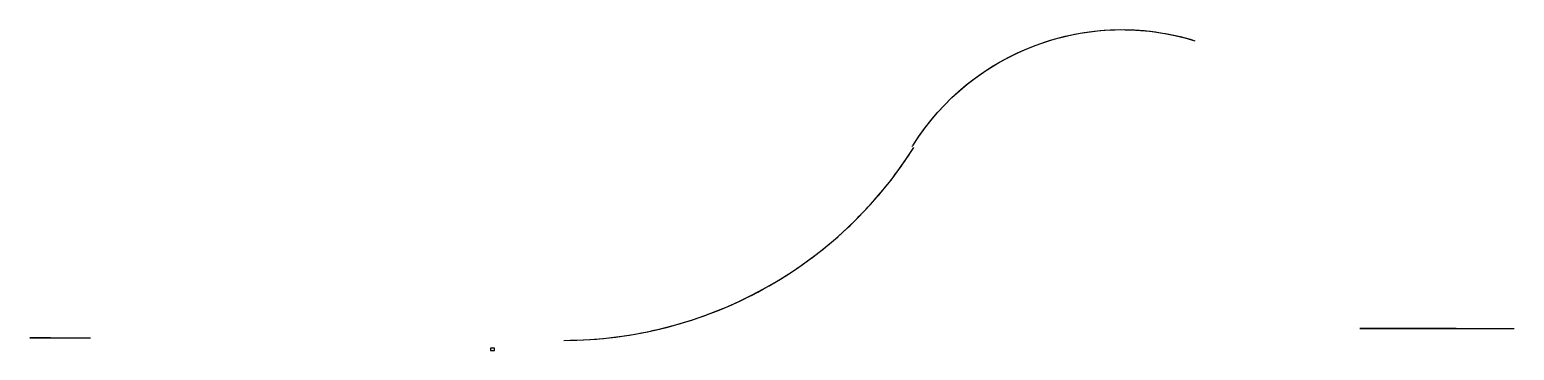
# Model space of a CAD drawing. Header units: millimetres. Extents: x -219 to 514, y 5 to 164.
import ezdxf

# ---------------------------------------------------------------- set-up
doc = ezdxf.new("R2010")
doc.units = ezdxf.units.MM
doc.layers.add('X-COMENTÁRIOS', color=6, linetype='Continuous', plot=False)

# ---------------------------------------------------------------- blocks, each defined once
blk = doc.blocks.new('TMS 0.5')
at = {"layer": 'X-COMENTÁRIOS'}
blk.add_lwpolyline([(-1, 0), (1, 0), (1, 1), (-1, 1), (-1, 0)], dxfattribs=at)

msp = doc.modelspace()

# ---------------------------------------------------------------- linework, layer by layer
at = {"color": 3, "elevation": 9}
msp.add_lwpolyline([(216.34, 105.83, 0.000915), (216.73, 106.46, -0.340296), (355.92, 158.16, -0.340296)], format="xyb", dxfattribs=at)
at = {"color": 1}
msp.add_lwpolyline([(277.53, 156, -0.082185), (316.54, 163.57, -0.082185)], format="xyb", dxfattribs=at)
for points, elevation in [([(316.54, 163.57, -0.082185), (355.92, 158.16)], -1), ([(216.34, 105.83, 0.000915), (216.73, 106.46, -0.165488), (277.53, 156, -0.165488)], -2), ([(202.03, 84.5, 0.031511), (217.1, 105.35)], 8), ([(184.45, 65.7, 0.031511), (202.03, 84.5, 0.031511)], 11), ([(142.95, 35.44, 0.063084), (184.45, 65.7, 0.063084)], 10), ([(44.25, 10.03, 0.126672), (142.95, 35.44, 0.126672)], 8)]:
    msp.add_lwpolyline(points, format="xyb", dxfattribs=dict(at, elevation=elevation))
at = {"color": 3}
msp.add_lwpolyline([(44.25, 10.03, 0.257475), (217.1, 105.35, 0.257475)], format="xyb", dxfattribs=at)
for points in [[(437.38, 15.94), (513.59, 15.94)], [(-219.39, 11.31), (-189.39, 11.31)]]:
    msp.add_lwpolyline(points, dxfattribs=at)
at = {"color": 1, "extrusion": (0, -1, 0)}
for points, elevation in [([(484.89, 20), (437.38, 0)], -15.94), ([(-209.08, 9), (-219.39, 0)], -11.31)]:
    msp.add_lwpolyline(points, dxfattribs=dict(at, elevation=elevation))
at = {"color": 1}
for points, elevation in [([(484.89, 15.94), (513.59, 15.94)], 20), ([(-209.08, 11.31), (-189.39, 11.31)], 9)]:
    msp.add_lwpolyline(points, dxfattribs=dict(at, elevation=elevation))

# ---------------------------------------------------------------- block references
at = {"layer": 'X-COMENTÁRIOS'}
msp.add_blockref('TMS 0.5', (9.06, 5.09), dxfattribs=at)

doc.saveas('drawing.dxf')
